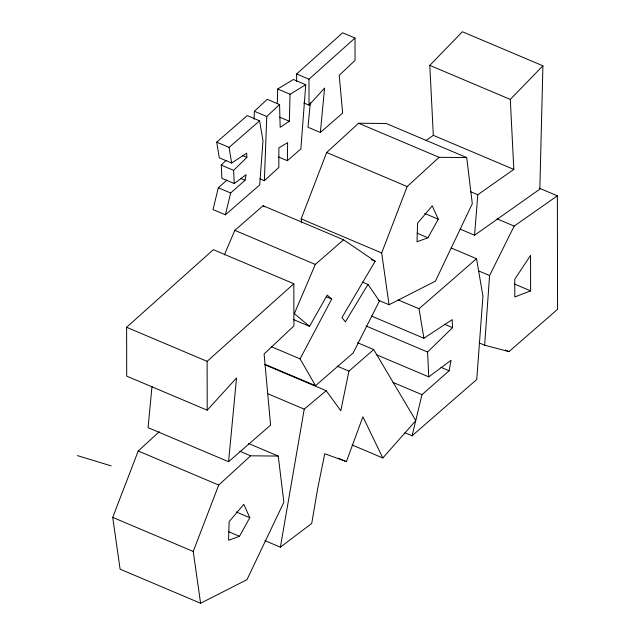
<?xml version="1.0" encoding="UTF-8"?>
<svg xmlns="http://www.w3.org/2000/svg" width="635" height="635" viewBox="0 0 635 635"><rect width="100%" height="100%" fill="white"/><g stroke="black" fill="none" stroke-linecap="round" stroke-linejoin="round"><path stroke-width="0.95" d="M278.519 156.964L287.353 160.703L287.631 142.637L278.9 147.899L278.813 167.442L264.366 180.713L259.945 178.84M277.297 103.473L277.678 89.003L293.378 79.494L305.745 84.725L300.863 148.939L287.353 160.703M254.087 119.174L254.381 111.268L267.208 99.33L279.575 104.561L280.178 127.317L289.346 121.237L290.044 94.234L305.745 84.725M426.117 140.406L433.324 135.342L429.792 65.357L462.407 31.75L542.909 65.818L539.829 189.166L474.567 235.22L460.097 229.092M264.366 180.713L266.748 116.507L279.575 104.561M557.363 195.826L557.562 309.308L508.984 351.599L484.648 345.226L489.577 275.55L514.167 226.092L557.363 195.826L539.274 188.174M474.567 235.22L477.79 194.747L513.826 169.41L510.294 99.425L542.909 65.818M152.003 386.27L148.066 427.641L228.568 461.716L270.573 425.14L264.104 353.973L293.91 325.914L293.838 283.75L213.336 249.674L126.619 327.279L126.706 376.126L207.208 410.194L236.53 377.984L228.568 461.716M310.34 102.56L307.991 127.246L320.358 132.477L342.654 113.07L339.217 75.303L355.036 60.412L354.997 38.036L342.63 32.806L296.608 73.985L296.624 81.661M320.358 132.477L324.588 88.043L309.023 105.14L303.72 102.894M265.009 540.655L280.384 547.164L304.236 409.154L326.184 390.7L340.789 410.766L348.948 371.11L373.705 349.56L415.79 420.64L382.826 457.97L352.076 444.952M226.917 180.142L218.289 187.762L213.027 209.574L225.393 214.813L230.656 192.992L245.039 180.3L246.086 174.712L234.251 183.539L221.885 178.308L221.242 165.116L226.123 160.353M404.844 432.729L412.083 435.793L421.997 394.684L449.104 370.761L451.088 360.235L428.784 376.873L376.325 354.671M280.384 547.164L311.721 523.47L317.659 488.625L324.763 453.739L346.4 461.637L362.895 416.798L382.826 457.97M248.412 443.436L278.257 456.065L283.861 502.229L246.975 579.676L200.596 603.25L120.094 569.182L112.72 517.382L138.224 450.993L159.258 431.713M301.72 222.79L301.165 218.884L326.668 152.487L358.584 123.238L386.207 123.5L466.701 157.567L472.305 203.724L435.419 281.17L389.041 304.744L378.19 300.157M200.596 603.25L193.223 551.458L218.726 485.061L250.642 455.811L278.257 456.065M389.041 304.744L381.667 252.952L407.17 186.555L439.087 157.305L466.701 157.567M224.338 254.96L234.807 230.346L263.088 205.732L343.591 239.8L375.126 261.263L341.963 317.524L345.376 321.889L367.99 284.424L362.569 282.13M343.591 239.8L315.309 264.414L294.354 313.634L309.539 326.342L327.231 295.124L331.708 299.061L300.077 358.87L315.524 385.699L353.187 352.909L379.42 301.053L367.99 284.424M239.498 536.289L249.809 517.7L243.792 504.349L229.132 521.676L228.576 540.258L239.498 536.289L228.64 531.701M427.942 237.792L438.253 219.194L432.237 205.851L417.576 223.179L417.02 241.752L427.942 237.792L417.092 233.196M234.251 183.539L233.609 170.355L246.872 157.424L246.674 153.178L231.664 163.052L219.297 157.813L216.71 142.161L247.221 115.594L259.588 120.833L262.993 140.716L259.699 184.944L225.393 214.813M428.784 376.873L427.569 352.02L452.557 327.652L452.191 319.659L423.902 338.257L371.443 316.055M309.023 105.14L308.975 79.216L354.997 38.036M207.208 410.194L207.121 361.347L293.838 283.75M231.664 163.052L229.076 147.391L259.588 120.833M423.902 338.257L419.029 308.753L476.528 258.699L451.207 247.983M412.083 435.793L476.742 379.508L482.941 296.164L476.528 258.699M530.622 290.862L514.794 296.974L514.763 279.233L530.558 255.373L530.622 290.862L514.342 283.972M77.438 455.62L111.181 465.892M429.792 65.357L510.294 99.425M296.608 73.985L308.975 79.216M433.324 135.342L513.826 169.41M277.678 89.003L290.044 94.234M358.584 123.238L439.087 157.305M470.551 191.683L477.79 194.747M279.622 117.126L289.346 121.237M254.381 111.268L266.748 116.507M496.983 218.821L514.167 226.092M326.668 152.487L407.17 186.555M424.688 213.455L438.253 219.194M216.71 142.161L229.076 147.391M242.451 155.551L246.872 157.424M478.719 270.954L489.577 275.55M221.242 165.116L233.609 170.355M240.625 178.427L245.039 180.3M301.165 218.884L381.667 252.952M218.289 187.762L230.656 192.992M371.507 259.731L375.126 261.263M234.807 230.346L315.309 264.414M398.224 299.95L419.029 308.753M444.421 324.207L452.557 327.652M505.365 350.068L508.984 351.599M479.219 342.932L484.648 345.226M326.279 296.759L331.708 299.061M366.062 325.985L427.569 352.02M440.968 367.316L449.104 370.761M357.426 342.67L373.705 349.56M293.259 319.453L309.539 326.342M393.057 382.429L421.997 394.684M337.193 366.133L348.948 371.11M271.137 346.623L300.077 358.87M264.866 364.268L315.524 385.699M264.676 364.673L326.184 390.7M126.619 327.279L207.121 361.347M268.057 393.843L304.236 409.154M338.264 458.192L346.4 461.637M239.784 451.215L250.642 455.811M138.224 450.993L218.726 485.061M236.236 511.961L249.809 517.7M112.72 517.382L193.223 551.458M263.088 205.732L264.708 206.835"/></g></svg>
